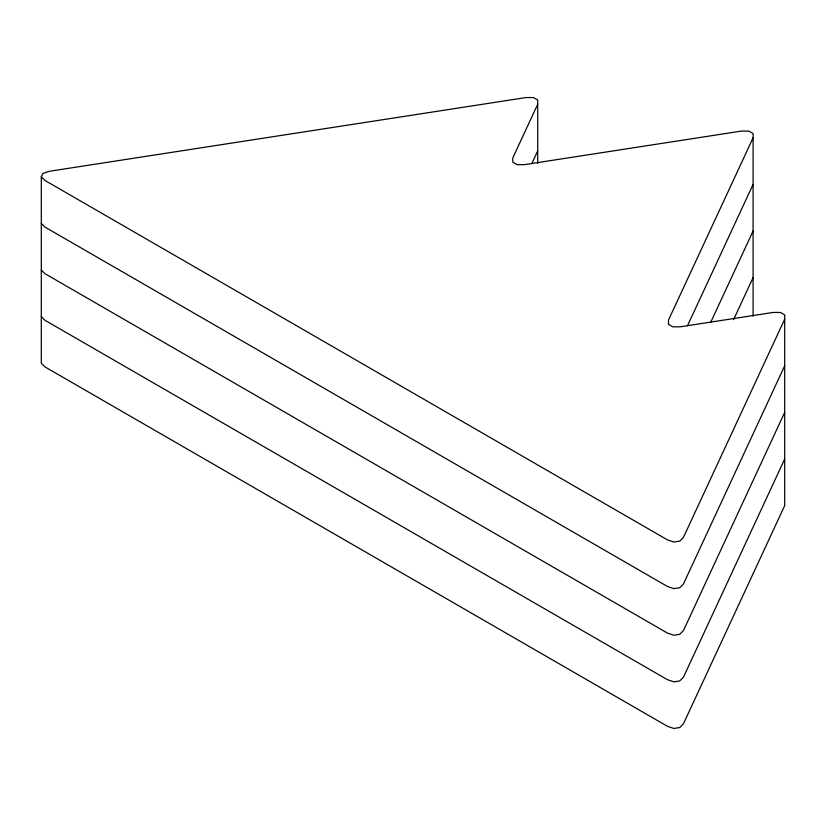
<?xml version="1.0" encoding="UTF-8"?>
<svg xmlns="http://www.w3.org/2000/svg" width="826" height="826" viewBox="0 0 826 826"><rect width="100%" height="100%" fill="white"/><g stroke="black" fill="none" stroke-linecap="round" stroke-linejoin="round"><path stroke-width="1.24" d="M753.085 137.808L668.482 320.106L668.482 324.37L672.746 326.828L680.128 326.828L773.053 312.455L780.436 312.455L784.7 314.923L784.7 505.615L683.412 723.855L679.715 727.551L673.892 728.449L667.491 726.322L44.996 366.92L41.3 363.233L41.3 176.805L42.859 173.439L49.261 171.302L526.048 97.551L533.441 97.551L537.705 100.008L537.705 163.476M537.705 104.272L512.801 157.921L512.801 162.185L517.066 164.642L524.458 164.642L741.428 131.076L748.821 131.076L753.085 133.544L753.085 316.193M531.748 163.713L537.705 150.879M687.459 325.816L753.085 184.415M710.783 322.171L753.085 231.022M733.56 319.693L753.085 277.629M784.7 319.187L683.412 537.427L679.715 541.123L673.892 542.021L667.491 539.894L44.996 180.491L41.3 176.805M784.7 365.794L683.412 584.034L679.715 587.73L673.892 588.628L667.491 586.501L44.996 227.098L41.3 223.412M784.7 412.401L683.412 630.641L679.715 634.337L673.892 635.235L667.491 633.108L44.996 273.705L41.3 270.019M784.7 459.008L683.412 677.248L679.715 680.944L673.892 681.842L667.491 679.715L44.996 320.312L41.3 316.626"/></g></svg>
